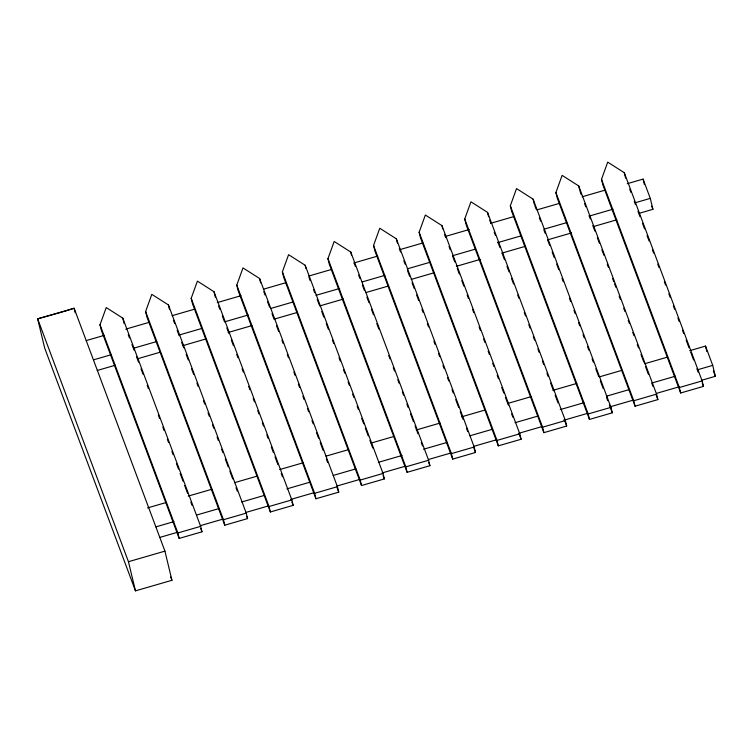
<?xml version="1.0" encoding="UTF-8"?>
<svg xmlns="http://www.w3.org/2000/svg" width="753" height="753" viewBox="0 0 753 753"><rect width="100%" height="100%" fill="white"/><g stroke="black" fill="none" stroke-linecap="round" stroke-linejoin="round"><path stroke-width="1.13" d="M100.017 324.759L106.229 307.582L122.814 318.152L200.656 526.347L201.973 531.816L179.176 538.423L101.335 330.228L100.017 324.759L177.859 532.955L179.176 538.423M145.611 311.544L151.814 294.357L168.408 304.927L246.24 513.122L247.558 518.591L224.761 525.199L146.92 317.004L145.611 311.544L223.453 519.739L224.761 525.199M191.196 298.32L197.408 281.133L213.993 291.712L291.835 499.907L293.152 505.367L270.355 511.984L192.514 303.788L191.196 298.32L269.037 506.515L270.355 511.984M236.79 285.095L242.993 267.917L259.587 278.488L337.419 486.683L338.737 492.151L315.94 498.759L238.099 290.564L236.79 285.095L314.632 493.29L315.94 498.759M282.375 271.88L288.587 254.693L305.172 265.263L383.013 473.458L384.331 478.927L361.534 485.534L283.693 277.339L282.375 271.88L360.216 480.075L361.534 485.534M327.969 258.656L334.172 241.468L350.766 252.048L428.608 460.243L429.916 465.702L407.119 472.319L329.277 264.124L327.969 258.656L405.811 466.851L407.119 472.319M373.554 245.431L379.766 228.253L396.351 238.823L474.192 447.018L475.51 452.487L452.713 459.095L374.872 250.9L373.554 245.431L451.395 453.626L452.713 459.095M419.148 232.216L425.351 215.029L441.945 225.599L519.786 433.794L521.095 439.263L498.298 445.87L420.456 237.675L419.148 232.216L496.989 440.411L498.298 445.87M464.733 218.991L470.945 201.804L487.53 212.384L565.371 420.579L566.689 426.038L543.892 432.655L466.051 224.46L464.733 218.991L542.574 427.186L543.892 432.655M510.327 205.767L516.53 188.589L533.124 199.159L610.965 407.354L612.274 412.823L589.477 419.43L511.635 211.235L510.327 205.767L588.168 413.962L589.477 419.43M555.912 192.552L562.124 175.364L578.709 185.935L656.55 394.13L657.868 399.598L635.071 406.206L557.229 198.011L555.912 192.552L633.753 400.747L635.071 406.206M601.506 179.327L607.709 162.14L624.303 172.719L702.144 380.914L703.453 386.374L680.656 392.991L602.814 184.796L601.506 179.327L679.347 387.522L680.656 392.991M64.231 311.441L74.123 308.259L164.926 551.13L171.938 580.281L135.465 590.86L44.653 347.98L37.65 318.839L74.123 308.259L75.196 312.74M63.158 311.751L37.65 318.839L128.452 561.71L135.465 590.86M86.247 340.591L104.319 335.349M125.779 329.127L149.499 322.246M172.089 315.695L194.679 309.144M217.269 302.593L240.988 295.713M263.578 289.161L286.168 282.61M308.758 276.059L331.339 269.508M353.929 262.957L377.648 256.076M400.238 249.525L422.828 242.974M445.418 236.423L469.138 229.552M490.598 223.321L514.318 216.45M536.908 209.899L559.498 203.348M582.088 196.797L604.678 190.245M627.268 183.685L643.081 179.101L650.291 198.387L652.917 209.315L639.363 213.25M93.457 359.868L111.529 354.635M134.119 348.084L156.709 341.533M179.299 334.981L201.889 328.43M224.479 321.879L248.198 314.999M270.779 308.448L293.369 301.897M315.959 295.345L339.678 288.465M362.268 281.914L384.858 275.363M407.448 268.812L430.038 262.26M452.628 255.709L475.218 249.158M497.808 242.607L521.528 235.727M544.118 229.176L566.708 222.624M589.298 216.073L613.017 209.193M635.607 202.642L650.291 198.387M97.212 370.476L115.284 365.233M137.874 358.682L160.464 352.131M183.054 345.58L205.644 339.029M228.234 332.478L251.954 325.597M274.544 319.046L297.134 312.495M319.724 305.944L343.434 299.063M366.024 292.512L388.614 285.961M411.204 279.41L433.794 272.859M456.384 266.308L480.103 259.437M501.564 253.206L525.283 246.335M547.873 239.783L571.593 232.903M594.183 226.352L616.773 219.801M147.55 507.908L165.622 502.665M188.212 496.114L211.932 489.234M234.522 482.682L257.112 476.131M279.702 469.58L303.421 462.7M326.011 456.149L348.601 449.597M371.191 443.046L393.781 436.495M416.371 429.944L440.081 423.064M461.542 416.842L485.261 409.961M507.851 403.41L531.571 396.539M553.031 390.308L576.751 383.437M599.341 376.886L621.931 370.335M644.521 363.784L667.111 357.223M689.701 350.672L705.514 346.088L712.724 365.374L715.35 376.302L701.796 380.237M155.89 526.855L173.962 521.622M196.552 515.071L219.142 508.52M241.732 501.969L264.322 495.418M286.912 488.866L309.502 482.315M333.221 475.435L355.811 468.884M378.392 462.333L402.111 455.452M423.572 449.23L447.291 442.35M469.881 435.799L492.471 429.248M515.061 422.697L537.651 416.145M560.241 409.594L583.961 402.714M606.551 396.163L629.141 389.612M675.45 376.18L651.731 383.061L652.926 386.383M698.04 369.629L712.724 365.374M159.645 537.463L177.717 532.22M200.307 525.669L222.897 519.118M245.487 512.567L268.077 506.016M290.667 499.465L314.387 492.584M336.977 486.033L359.567 479.482M382.157 472.931L405.876 466.051M428.466 459.499L451.047 452.948M473.637 446.397L496.227 439.846M518.817 433.295L542.537 426.424M563.997 420.193L587.716 413.322M610.307 406.771L632.896 400.21M656.616 393.339L679.206 386.788M177.859 532.955L200.656 526.347M223.453 519.739L246.24 513.122M269.037 506.515L291.835 499.907M314.632 493.29L337.419 486.683M360.216 480.075L383.013 473.458M405.811 466.851L428.608 460.243M451.395 453.626L474.192 447.018M496.989 440.411L519.786 433.794M542.574 427.186L565.371 420.579M588.168 413.962L610.965 407.354M633.753 400.747L656.55 394.13M679.347 387.522L702.144 380.914M128.452 561.71L164.926 551.13M651.712 206.106L652.917 209.315M713.345 370.947L715.35 376.302M629.734 189.201L630.967 192.504M634.261 201.315L635.494 204.618M637.97 211.226L640.031 216.742M642.497 223.349L644.559 228.856M647.025 235.463L649.086 240.969M652.38 249.789L653.623 253.093M657.736 264.105L658.969 267.409M664.325 281.726L665.567 285.039M668.862 293.849L670.095 297.153M673.389 305.963L674.622 309.267M677.916 318.077L679.15 321.39M682.453 330.2L683.686 333.504M686.152 340.111L689.042 347.82M690.689 352.225L693.569 359.943M696.864 368.754L698.097 372.057M702.22 383.07L703.453 386.374M580.026 191.403L581.26 194.707M584.554 203.517L585.787 206.83M589.081 215.64L590.324 218.944M592.79 225.552L594.851 231.058M597.317 237.666L599.379 243.181M601.854 249.789L603.915 255.295M607.21 264.105L608.443 267.409M612.556 278.431L613.799 281.735M614.617 283.937L615.85 287.241M619.154 296.051L620.387 299.355M623.682 308.165L624.915 311.478M628.209 320.289L629.442 323.592M632.736 332.402L633.979 335.706M637.273 344.526L638.506 347.83M640.982 354.437L643.862 362.146M645.509 366.551L648.389 374.26M656.221 395.193L657.868 399.598M534.846 205.729L536.08 209.033M539.374 217.843L540.607 221.147M543.911 229.957L545.144 233.27M547.61 239.878L549.671 245.384M552.147 251.991L554.199 257.498M556.674 264.105L558.735 269.621M562.03 278.431L563.263 281.735M569.437 298.254L570.68 301.567M573.974 310.377L575.207 313.681M578.502 322.491L579.735 325.795M583.029 334.614L584.272 337.918M587.566 346.728L588.799 350.032M592.093 358.842L593.326 362.146M595.802 368.763L598.682 376.472M600.329 380.877L603.209 388.586M606.513 397.396L607.746 400.7M609.393 405.114L612.274 412.823M489.666 220.045L490.9 223.359M494.194 232.169L495.436 235.473M497.902 242.08L499.964 247.586M502.439 254.194L504.491 259.71M506.967 266.317L509.028 271.824M511.494 278.431L513.555 283.937M517.678 294.96L518.911 298.263M524.267 312.58L525.5 315.884M528.794 324.703L530.027 328.007M533.322 336.817L534.564 340.121M537.858 348.931L539.092 352.235M542.386 361.054L543.619 364.358M546.913 373.168L548.156 376.472M550.622 383.079L553.502 390.788M555.149 395.203L558.039 402.911M564.213 419.43L566.689 426.038M444.486 234.371L445.729 237.675M449.023 246.495L450.256 249.798M452.732 256.406L454.784 261.912M457.259 268.52L459.321 274.026M461.787 280.643L463.848 286.149M467.142 294.96L468.375 298.263M472.498 309.276L473.731 312.58M479.087 326.906L480.32 330.209M483.614 339.019L484.857 342.323M488.151 351.143L489.384 354.447M492.678 363.257L493.912 366.56M497.206 375.371L498.439 378.674M501.743 387.494L503.795 393M505.442 397.405L508.331 405.114M511.626 413.924L512.859 417.237M519.033 433.756L521.095 439.263M399.316 248.697L400.549 252.001M403.843 260.811L405.076 264.115M407.552 270.732L409.613 276.238M412.079 282.846L414.141 288.352M416.607 294.96L418.668 300.466M421.962 309.285L423.205 312.589M427.318 323.602L428.551 326.906M433.907 341.231L435.14 344.535M438.444 353.345L439.677 356.649M442.971 365.459L444.204 368.763M447.498 377.582L448.732 380.886M452.026 389.696L453.268 393M455.734 399.608L458.624 407.317M460.271 411.731L463.151 419.44M466.446 428.25L467.679 431.554M473.863 448.082L475.51 452.487M354.136 263.023L355.369 266.327M358.663 275.137L359.896 278.441M362.372 285.048L364.433 290.554M366.899 297.171L368.961 302.678M371.436 309.285L373.488 314.792M376.782 323.602L378.844 329.117M388.727 355.548L389.969 358.852M393.264 367.671L394.497 370.975M397.791 379.785L399.024 383.089M402.318 391.899L403.561 395.203M406.855 404.022L408.088 407.326M410.564 413.934L413.444 421.642M415.091 426.047L417.971 433.766M421.266 442.576L422.499 445.88M428.683 462.398L429.916 465.702M308.956 277.339L310.189 280.643M313.483 289.463L314.726 292.766M317.192 299.374L319.253 304.88M321.729 311.488L323.781 316.994M326.256 323.611L328.317 329.117M332.431 340.13L333.673 343.434M339.019 357.76L340.262 361.064M343.556 369.874L344.789 373.177M348.084 381.987L349.317 385.291M352.611 394.111L353.854 397.415M357.148 406.225L358.381 409.528M361.675 418.339L363.737 423.854M365.384 428.259L368.264 435.968M369.911 440.373L372.791 448.082M383.089 475.623L384.331 478.927M263.776 291.665L265.018 294.969M267.484 301.577L269.546 307.083M272.021 313.7L274.073 319.206M276.549 325.814L278.61 331.32M281.904 340.13L283.137 343.434M287.26 354.456L288.493 357.76M293.849 372.076L295.082 375.38M298.376 384.199L299.609 387.503M302.904 396.313L304.146 399.617M307.44 408.427L308.674 411.731M311.968 420.55L313.201 423.854M316.495 432.664L318.557 438.171M320.204 442.576L323.084 450.294M326.378 459.104L327.621 462.408M337.09 487.746L338.737 492.151M218.605 305.991L219.838 309.295M222.304 315.902L224.366 321.409M226.841 328.016L228.903 333.523M231.369 340.14L233.43 345.646M236.724 354.456L237.957 357.76M242.08 368.782L243.313 372.086M248.669 386.402L249.902 389.706M253.196 398.516L254.429 401.82M257.724 410.639L258.966 413.943M262.26 422.753L263.494 426.057M266.788 434.867L268.021 438.18M271.315 446.99L273.377 452.497M275.024 456.902L277.913 464.61M281.208 473.43L282.441 476.734M291.91 502.063L293.152 505.367M173.425 320.307L174.658 323.611M177.134 330.228L179.186 335.734M181.661 342.342L183.723 347.848M186.189 354.456L188.25 359.972M191.544 368.782L193.606 374.288M196.9 383.098L198.133 386.402M203.489 400.728L204.722 404.032M208.016 412.842L209.259 416.145M212.553 424.956L213.786 428.269M217.08 437.079L218.314 440.383M221.608 449.193L222.85 452.497M225.316 459.104L228.197 466.822M229.853 471.227L232.733 478.936M236.028 487.746L237.261 491.05M246.739 516.389L247.558 518.591M128.245 334.633L129.478 337.937M131.954 344.545L134.015 350.06M136.481 356.668L138.543 362.174M141.018 368.782L143.07 374.288M147.193 385.31L148.426 388.614M158.309 415.044L159.551 418.357M162.846 427.167L164.079 430.471M167.373 439.281L168.606 442.585M171.9 451.395L173.143 454.708M176.437 463.519L178.489 469.025M180.136 473.43L183.026 481.139M184.673 485.544L187.553 493.262M190.848 502.072L192.081 505.376M200.731 528.512L201.973 531.816M170.705 576.986L171.938 580.281M705.514 346.088L706.832 351.557M643.081 179.101L644.389 184.57M624.303 172.719L625.611 178.179M578.709 185.935L579.763 190.311M533.124 199.159L534.432 204.628M487.53 212.384L488.584 216.751M441.945 225.599L442.726 228.884M396.351 238.823L397.405 243.2M350.766 252.048L351.547 255.323M305.172 265.263L305.963 268.548M259.587 278.488L260.632 282.864M213.993 291.712L215.311 297.171M168.408 304.927L169.453 309.304M122.814 318.152L124.132 323.621"/></g></svg>
